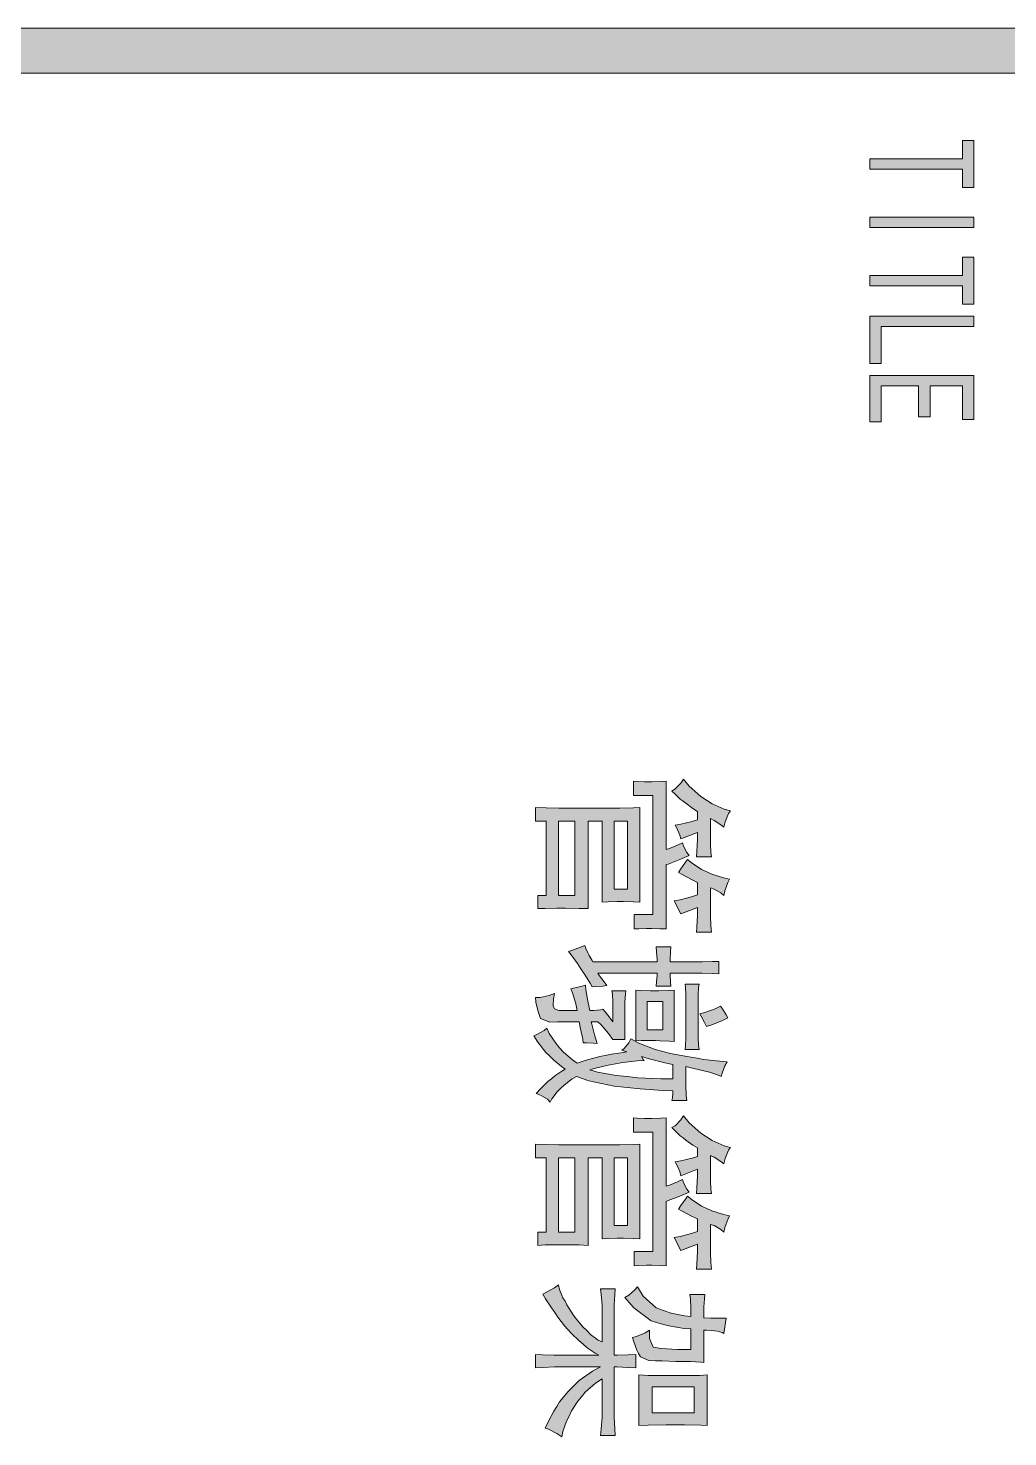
# Model space of a CAD drawing. Header units: millimetres. Extents: x 117 to 78452272, y 10 to 169749766.
# Drawn here: x 78384106 to 78386281, y 169652605 to 169655734 of the extents above; entities that cross this region are included whole.
import ezdxf

# ---------------------------------------------------------------- set-up
doc = ezdxf.new("R2010")
doc.units = ezdxf.units.MM

msp = doc.modelspace()

# ---------------------------------------------------------------- hatches: boundary and pattern name
h = msp.add_hatch(color=0)
h.dxf.hatch_style = 2
h.paths.add_polyline_path([(78382175.603, 169655634.242), (78382175.603, 169655734.215), (78451071.551, 169655734.215), (78451071.551, 169655634.242)])
h = msp.add_hatch(color=0)
h.dxf.hatch_style = 2
h.paths.add_polyline_path([(78386180.55, 169655380.431), (78386180.55, 169655420.938), (78385975.002, 169655420.938), (78385975.002, 169655444.207), (78386180.55, 169655444.207), (78386180.55, 169655484.713), (78386205.974, 169655484.713), (78386205.974, 169655380.431)])
h = msp.add_hatch(color=0)
h.dxf.hatch_style = 2
h.paths.add_polyline_path([(78385975.002, 169655291.232), (78385975.002, 169655314.501), (78386205.974, 169655314.501), (78386205.974, 169655291.232)])
h = msp.add_hatch(color=0)
h.dxf.hatch_style = 2
h.paths.add_polyline_path([(78386180.55, 169655121.019), (78386180.55, 169655161.525), (78385975.002, 169655161.525), (78385975.002, 169655184.795), (78386180.55, 169655184.795), (78386180.55, 169655225.301), (78386205.974, 169655225.301), (78386205.974, 169655121.019)])
h = msp.add_hatch(color=0)
h.dxf.hatch_style = 2
h.paths.add_polyline_path([(78385975.002, 169654989.158), (78385975.002, 169655094.733), (78386205.974, 169655094.733), (78386205.974, 169655071.464), (78386000.426, 169655071.464), (78386000.426, 169654989.158)])
h = msp.add_hatch(color=0)
h.dxf.hatch_style = 2
h.paths.add_polyline_path([(78385975.002, 169654859.452), (78385975.002, 169654962.872), (78386205.974, 169654962.872), (78386205.974, 169654864.623), (78386180.55, 169654864.623), (78386180.55, 169654939.603), (78386108.586, 169654939.603), (78386108.586, 169654870.656), (78386083.162, 169654870.656), (78386083.162, 169654939.603), (78386000.426, 169654939.603), (78386000.426, 169654859.452)])
h = msp.add_hatch(color=0)
h.dxf.hatch_style = 2
h.paths.add_polyline_path([(78385573.818, 169653896.352), (78385552.703, 169653887.733), (78385527.279, 169653877.391), (78385522.539, 169653876.099), (78385522.539, 169653733.034), (78385509.611, 169653733.465), (78385490.651, 169653734.327), (78385484.187, 169653734.327), (78385478.585, 169653734.327), (78385462.21, 169653733.465), (78385451.437, 169653733.034), (78385451.437, 169653764.922), (78385493.236, 169653764.922), (78385493.236, 169654029.505), (78385449.713, 169654029.505), (78385449.713, 169654061.393), (78385457.901, 169654060.962), (78385474.276, 169654060.1), (78385482.463, 169654060.1), (78385490.651, 169654060.1), (78385510.904, 169654060.962), (78385522.539, 169654061.393), (78385522.539, 169653909.71), (78385529.864, 169653911.865), (78385547.963, 169653919.19), (78385559.167, 169653924.361), (78385560.89, 169653917.036), (78385568.216, 169653903.246)])
h = msp.add_hatch(color=0)
h.dxf.hatch_style = 2
h.paths.add_polyline_path([(78385590.193, 169653893.335), (78385591.055, 169653905.401), (78385591.916, 169653932.118), (78385591.916, 169653947.631), (78385555.288, 169653932.98), (78385552.703, 169653941.598), (78385546.239, 169653957.111), (78385542.792, 169653963.575), (78385555.288, 169653965.729), (78385580.282, 169653971.762), (78385591.916, 169653975.21), (78385591.916, 169653994.17), (78385582.005, 169654001.065), (78385566.061, 169654012.268), (78385560.028, 169654017.009), (78385553.996, 169654021.749), (78385541.93, 169654032.952), (78385535.466, 169654039.416), (78385542.792, 169654044.156), (78385555.288, 169654057.084), (78385560.89, 169654065.702), (78385573.818, 169654050.62), (78385599.242, 169654027.351), (78385612.169, 169654019.163), (78385624.666, 169654010.976), (78385651.383, 169653999.341), (78385665.172, 169653995.894), (78385661.294, 169653989.43), (78385653.968, 169653970.9), (78385650.521, 169653959.266), (78385644.057, 169653964.437), (78385629.406, 169653973.917), (78385621.219, 169653978.226), (78385621.219, 169653929.963), (78385621.219, 169653921.345), (78385622.081, 169653903.246), (78385622.942, 169653893.335)])
h = msp.add_hatch(color=0)
h.paths.add_polyline_path([(78385463.934, 169653792.931), (78385449.713, 169653793.362), (78385427.737, 169653794.224), (78385420.411, 169653794.224), (78385413.947, 169653794.224), (78385393.694, 169653793.362), (78385380.336, 169653792.931), (78385380.336, 169653972.624), (78385349.31, 169653972.624), (78385349.31, 169653778.28), (78385329.057, 169653778.711), (78385298.892, 169653779.573), (78385288.981, 169653779.573), (78385279.501, 169653779.573), (78385254.077, 169653778.711), (78385237.702, 169653778.28), (78385237.702, 169653807.152), (78385255.801, 169653807.152), (78385255.801, 169653972.624), (78385232.1, 169653972.624), (78385232.1, 169654003.219), (78385255.801, 169654002.357), (78385284.241, 169654001.495), (78385288.981, 169654001.495), (78385404.036, 169654001.495), (78385419.549, 169654001.495), (78385449.713, 169654002.357), (78385463.934, 169654003.219)])
h.paths.add_polyline_path([(78385283.379, 169653807.152), (78385320.007, 169653807.152), (78385320.007, 169653972.624), (78385283.379, 169653972.624)])
h.paths.add_polyline_path([(78385407.484, 169653821.803), (78385436.786, 169653821.803), (78385436.786, 169653972.624), (78385407.484, 169653972.624)])
h = msp.add_hatch(color=0)
h.dxf.hatch_style = 2
h.paths.add_polyline_path([(78385540.637, 169653795.517), (78385553.565, 169653797.671), (78385578.989, 169653804.566), (78385591.916, 169653808.875), (78385591.916, 169653836.454), (78385578.989, 169653843.349), (78385558.305, 169653854.122), (78385550.117, 169653858.431), (78385555.288, 169653866.618), (78385565.63, 169653881.269), (78385569.939, 169653887.733), (78385580.282, 169653879.115), (78385601.396, 169653864.895), (78385613.031, 169653860.155), (78385624.235, 169653854.984), (78385649.659, 169653846.796), (78385663.018, 169653843.78), (78385659.57, 169653836.023), (78385653.107, 169653817.494), (78385650.521, 169653807.152), (78385644.057, 169653813.185), (78385629.406, 169653821.803), (78385621.219, 169653824.819), (78385621.219, 169653767.938), (78385621.219, 169653761.474), (78385622.081, 169653740.36), (78385622.942, 169653725.708), (78385590.193, 169653725.708), (78385591.055, 169653736.481), (78385591.916, 169653764.06), (78385591.916, 169653780.866), (78385555.288, 169653766.645)])
h = msp.add_hatch(color=0)
h.dxf.hatch_style = 2
h.paths.add_polyline_path([(78385593.64, 169653659.778), (78385603.12, 169653659.778), (78385625.528, 169653660.64), (78385639.317, 169653661.071), (78385639.317, 169653633.492), (78385624.666, 169653634.354), (78385601.827, 169653634.785), (78385593.64, 169653634.785), (78385531.588, 169653634.785), (78385531.588, 169653630.045), (78385532.45, 169653615.393), (78385533.311, 169653605.913), (78385500.562, 169653605.913), (78385501.424, 169653615.393), (78385502.285, 169653630.045), (78385502.285, 169653634.785), (78385370.856, 169653634.785), (78385374.734, 169653629.183), (78385384.645, 169653615.393), (78385391.109, 169653607.206), (78385382.059, 169653606.344), (78385365.685, 169653605.051), (78385358.359, 169653604.19), (78385353.619, 169653612.377), (78385341.553, 169653632.63), (78385333.366, 169653644.265), (78385325.609, 169653656.331), (78385311.82, 169653675.722), (78385305.356, 169653683.048), (78385314.405, 169653686.064), (78385332.504, 169653692.528), (78385341.984, 169653696.406), (78385344.57, 169653689.942), (78385349.741, 169653678.738), (78385351.895, 169653674.429), (78385354.05, 169653670.12), (78385358.359, 169653662.794), (78385360.083, 169653659.778), (78385502.285, 169653659.778), (78385502.285, 169653665.811), (78385501.424, 169653682.617), (78385500.562, 169653693.389), (78385533.311, 169653693.389), (78385532.45, 169653682.617), (78385531.588, 169653665.811), (78385531.588, 169653659.778)])
h = msp.add_hatch(color=0)
h.dxf.hatch_style = 2
h.paths.add_polyline_path([(78385343.708, 169653608.499), (78385344.57, 169653597.726), (78385349.31, 169653569.285), (78385352.757, 169653551.618), (78385361.806, 169653551.618), (78385376.458, 169653553.341), (78385382.059, 169653554.634), (78385387.661, 169653548.601), (78385398.434, 169653534.812), (78385404.036, 169653527.055), (78385404.036, 169653561.96), (78385404.036, 169653571.44), (78385403.174, 169653588.246), (78385401.882, 169653595.571), (78385432.908, 169653595.571), (78385432.046, 169653588.246), (78385431.184, 169653571.44), (78385431.184, 169653561.96), (78385431.184, 169653487.411), (78385404.036, 169653487.411), (78385394.556, 169653500.769), (78385378.181, 169653520.161), (78385370.856, 169653527.055), (78385356.204, 169653527.055), (78385357.497, 169653521.884), (78385363.53, 169653497.753), (78385369.132, 169653478.793), (78385360.944, 169653479.224), (78385345.431, 169653480.085), (78385338.106, 169653480.085), (78385337.244, 169653488.273), (78385332.504, 169653511.542), (78385329.057, 169653527.055), (78385281.656, 169653527.055), (78385263.988, 169653526.193), (78385243.735, 169653534.381), (78385240.288, 169653542.999), (78385237.271, 169653551.618), (78385232.962, 169653570.578), (78385232.1, 169653580.92), (78385242.442, 169653580.92), (78385263.126, 169653585.229), (78385274.33, 169653589.538), (78385272.606, 169653577.904), (78385271.745, 169653562.822), (78385273.468, 169653558.943), (78385274.761, 169653555.496), (78385284.241, 169653551.618), (78385292.429, 169653551.618), (78385325.178, 169653551.618), (78385321.731, 169653567.131), (78385314.405, 169653591.262), (78385310.958, 169653599.88), (78385320.007, 169653602.035), (78385336.382, 169653606.344)])
h = msp.add_hatch(color=0)
h.dxf.hatch_style = 2
h.paths.add_polyline_path([(78385564.768, 169653465.434), (78385565.63, 169653474.914), (78385566.492, 169653489.566), (78385566.492, 169653494.737), (78385566.492, 169653579.627), (78385566.492, 169653587.384), (78385565.63, 169653602.897), (78385564.768, 169653610.222), (78385595.795, 169653610.222), (78385594.502, 169653602.897), (78385593.64, 169653586.953), (78385593.64, 169653577.904), (78385593.64, 169653496.029), (78385593.64, 169653490.427), (78385594.502, 169653474.914), (78385595.795, 169653465.434)])
h = msp.add_hatch(color=0)
h.paths.add_polyline_path([(78385540.637, 169653483.102), (78385529.864, 169653483.964), (78385508.749, 169653484.825), (78385498.838, 169653485.256), (78385488.927, 169653485.687), (78385466.95, 169653485.256), (78385454.885, 169653484.395), (78385454.885, 169653596.864), (78385466.95, 169653596.433), (78385488.065, 169653595.571), (78385497.114, 169653595.571), (78385506.164, 169653595.571), (78385528.141, 169653596.433), (78385540.637, 169653596.864)])
h.paths.add_polyline_path([(78385480.74, 169653509.388), (78385515.213, 169653509.388), (78385515.213, 169653572.302), (78385480.74, 169653572.302)])
h = msp.add_hatch(color=0)
h.dxf.hatch_style = 2
h.paths.add_polyline_path([(78385659.57, 169653535.674), (78385647.505, 169653529.641), (78385623.804, 169653520.161), (78385612.169, 169653516.713), (78385607.429, 169653525.332), (78385600.104, 169653539.121), (78385597.518, 169653544.292), (78385608.291, 169653547.309), (78385631.13, 169653555.927), (78385643.196, 169653561.96), (78385647.505, 169653555.496), (78385655.692, 169653542.137)])
h = msp.add_hatch(color=0)
h.paths.add_polyline_path([(78385435.062, 169653459.832), (78385432.046, 169653461.125), (78385426.875, 169653463.28), (78385423.859, 169653464.141), (78385429.46, 169653467.589), (78385439.372, 169653480.085), (78385444.112, 169653488.704), (78385462.21, 169653479.224), (78385497.976, 169653465.434), (78385515.213, 169653461.125), (78385532.45, 169653456.816), (78385568.647, 169653449.49), (78385587.607, 169653446.474), (78385606.137, 169653443.457), (78385641.472, 169653439.148), (78385657.847, 169653437.855), (78385653.107, 169653428.806), (78385646.643, 169653412.862), (78385644.919, 169653405.537), (78385636.732, 169653409.415), (78385619.064, 169653415.017), (78385609.153, 169653417.171), (78385599.673, 169653419.326), (78385578.127, 169653424.497), (78385566.492, 169653427.513), (78385566.492, 169653393.902), (78385566.492, 169653384.422), (78385567.354, 169653363.307), (78385568.216, 169653351.672), (78385535.466, 169653351.672), (78385536.328, 169653358.136), (78385537.19, 169653368.909), (78385537.19, 169653373.649), (78385515.213, 169653374.08), (78385464.796, 169653377.958), (78385435.924, 169653380.974), (78385407.053, 169653383.56), (78385351.033, 169653396.057), (78385323.455, 169653405.537), (78385313.544, 169653399.935), (78385295.876, 169653386.145), (78385288.119, 169653378.389), (78385280.363, 169653371.063), (78385268.728, 169653355.981), (78385265.281, 169653348.656), (78385258.817, 169653354.688), (78385243.304, 169653364.169), (78385234.255, 169653367.616), (78385243.304, 169653377.958), (78385260.11, 169653394.333), (78385267.866, 169653400.366), (78385275.623, 169653406.829), (78385290.705, 169653417.171), (78385298.031, 169653421.481), (78385289.843, 169653427.513), (78385273.037, 169653441.734), (78385263.988, 169653450.352), (78385255.37, 169653458.539), (78385237.702, 169653481.378), (78385228.653, 169653496.029), (78385236.84, 169653499.046), (78385251.492, 169653507.233), (78385257.955, 169653512.404), (78385263.126, 169653500.769), (78385277.346, 169653479.224), (78385285.965, 169653469.312), (78385294.583, 169653459.401), (78385314.405, 169653442.165), (78385325.178, 169653434.839), (78385342.846, 169653440.872), (78385375.596, 169653449.49), (78385391.109, 169653452.507), (78385401.02, 169653454.661), (78385422.997, 169653458.109)])
h.paths.add_polyline_path([(78385537.19, 169653431.823), (78385519.953, 169653435.701), (78385485.049, 169653444.319), (78385467.812, 169653449.49), (78385468.674, 169653448.198), (78385471.259, 169653443.457), (78385473.414, 169653440.872), (78385457.901, 169653440.01), (78385426.444, 169653436.132), (78385410.069, 169653433.546), (78385394.125, 169653430.53), (78385365.685, 169653424.066), (78385352.757, 169653420.188), (78385369.994, 169653415.017), (78385411.793, 169653407.26), (78385435.924, 169653405.106), (78385460.056, 169653402.52), (78385510.904, 169653399.935), (78385537.19, 169653399.935)])
h = msp.add_hatch(color=0)
h.dxf.hatch_style = 2
h.paths.add_polyline_path([(78385573.818, 169653148.71), (78385552.703, 169653139.661), (78385527.279, 169653129.749), (78385522.539, 169653128.026), (78385522.539, 169652984.961), (78385509.611, 169652985.823), (78385490.651, 169652986.254), (78385484.187, 169652986.254), (78385478.585, 169652986.254), (78385462.21, 169652985.823), (78385451.437, 169652984.961), (78385451.437, 169653016.849), (78385493.236, 169653016.849), (78385493.236, 169653281.432), (78385449.713, 169653281.432), (78385449.713, 169653313.751), (78385457.901, 169653312.889), (78385474.276, 169653312.028), (78385482.463, 169653312.028), (78385490.651, 169653312.028), (78385510.904, 169653312.889), (78385522.539, 169653313.751), (78385522.539, 169653161.637), (78385529.864, 169653163.792), (78385547.963, 169653171.118), (78385559.167, 169653176.289), (78385560.89, 169653168.963), (78385568.216, 169653155.174)])
h = msp.add_hatch(color=0)
h.dxf.hatch_style = 2
h.paths.add_polyline_path([(78385590.193, 169653145.693), (78385591.055, 169653157.328), (78385591.916, 169653184.476), (78385591.916, 169653199.558), (78385555.288, 169653184.907), (78385552.703, 169653193.956), (78385546.239, 169653209.038), (78385542.792, 169653215.933), (78385555.288, 169653218.087), (78385580.282, 169653223.689), (78385591.916, 169653227.568), (78385591.916, 169653246.528), (78385582.005, 169653252.992), (78385566.061, 169653264.196), (78385560.028, 169653268.936), (78385553.996, 169653273.676), (78385541.93, 169653285.311), (78385535.466, 169653291.774), (78385542.792, 169653296.084), (78385555.288, 169653309.011), (78385560.89, 169653318.06), (78385573.818, 169653302.547), (78385599.242, 169653279.278), (78385612.169, 169653271.09), (78385624.666, 169653263.334), (78385651.383, 169653251.699), (78385665.172, 169653247.821), (78385661.294, 169653241.357), (78385653.968, 169653222.828), (78385650.521, 169653211.193), (78385644.057, 169653216.364), (78385629.406, 169653225.844), (78385621.219, 169653230.153), (78385621.219, 169653182.321), (78385621.219, 169653173.272), (78385622.081, 169653155.174), (78385622.942, 169653145.693)])
h = msp.add_hatch(color=0)
h.paths.add_polyline_path([(78385463.934, 169653044.859), (78385449.713, 169653045.721), (78385427.737, 169653046.151), (78385420.411, 169653046.151), (78385413.947, 169653046.151), (78385393.694, 169653045.721), (78385380.336, 169653044.859), (78385380.336, 169653224.551), (78385349.31, 169653224.551), (78385349.31, 169653030.207), (78385329.057, 169653031.069), (78385298.892, 169653031.5), (78385288.981, 169653031.5), (78385279.501, 169653031.5), (78385254.077, 169653031.069), (78385237.702, 169653030.207), (78385237.702, 169653059.51), (78385255.801, 169653059.51), (78385255.801, 169653224.551), (78385232.1, 169653224.551), (78385232.1, 169653255.146), (78385255.801, 169653254.285), (78385284.241, 169653253.854), (78385288.981, 169653253.854), (78385404.036, 169653253.854), (78385419.549, 169653253.854), (78385449.713, 169653254.285), (78385463.934, 169653255.146)])
h.paths.add_polyline_path([(78385283.379, 169653059.51), (78385320.007, 169653059.51), (78385320.007, 169653224.551), (78385283.379, 169653224.551)])
h.paths.add_polyline_path([(78385407.484, 169653074.161), (78385436.786, 169653074.161), (78385436.786, 169653224.551), (78385407.484, 169653224.551)])
h = msp.add_hatch(color=0)
h.dxf.hatch_style = 2
h.paths.add_polyline_path([(78385540.637, 169653047.875), (78385553.565, 169653050.03), (78385578.989, 169653056.494), (78385591.916, 169653060.803), (78385591.916, 169653088.812), (78385578.989, 169653095.276), (78385558.305, 169653106.049), (78385550.117, 169653110.358), (78385555.288, 169653118.546), (78385565.63, 169653133.197), (78385569.939, 169653139.661), (78385580.282, 169653131.042), (78385601.396, 169653117.253), (78385613.031, 169653112.082), (78385624.235, 169653106.911), (78385649.659, 169653098.723), (78385663.018, 169653096.138), (78385659.57, 169653087.95), (78385653.107, 169653069.852), (78385650.521, 169653059.51), (78385644.057, 169653065.112), (78385629.406, 169653074.161), (78385621.219, 169653076.747), (78385621.219, 169653019.866), (78385621.219, 169653013.402), (78385622.081, 169652992.287), (78385622.942, 169652977.636), (78385590.193, 169652977.636), (78385591.055, 169652988.409), (78385591.916, 169653016.418), (78385591.916, 169653033.224), (78385555.288, 169653018.573)])
h = msp.add_hatch(color=0)
h.dxf.hatch_style = 2
h.paths.add_polyline_path([(78385407.484, 169652786.308), (78385414.809, 169652786.308), (78385438.51, 169652787.17), (78385454.885, 169652787.601), (78385454.885, 169652758.299), (78385437.648, 169652759.16), (78385413.947, 169652760.022), (78385407.484, 169652760.022), (78385407.484, 169652659.188), (78385407.484, 169652647.984), (78385408.345, 169652622.56), (78385409.207, 169652607.908), (78385376.458, 169652607.908), (78385378.181, 169652622.56), (78385380.336, 169652647.984), (78385380.336, 169652659.188), (78385380.336, 169652733.736), (78385365.685, 169652724.256), (78385342.846, 169652704.434), (78385334.659, 169652694.092), (78385326.471, 169652684.181), (78385312.682, 169652662.635), (78385307.08, 169652651), (78385301.478, 169652639.796), (78385293.29, 169652616.958), (78385290.705, 169652604.892), (78385279.501, 169652612.218), (78385261.403, 169652621.698), (78385254.077, 169652624.283), (78385260.541, 169652638.073), (78385273.468, 169652662.204), (78385279.501, 169652672.115), (78385285.965, 169652682.457), (78385304.925, 169652705.296), (78385316.991, 169652717.792), (78385329.487, 169652729.858), (78385359.221, 169652750.973), (78385376.458, 169652760.022), (78385283.379, 169652760.022), (78385274.33, 169652760.022), (78385248.475, 169652759.16), (78385232.1, 169652758.299), (78385232.1, 169652787.601), (78385247.613, 169652787.17), (78385273.468, 169652786.308), (78385283.379, 169652786.308), (78385373.01, 169652786.308), (78385364.823, 169652790.617), (78385347.155, 169652802.683), (78385338.106, 169652810.44), (78385329.057, 169652818.196), (78385312.251, 169652834.571), (78385304.494, 169652843.189), (78385296.738, 169652851.808), (78385282.087, 169652870.768), (78385275.192, 169652881.11), (78385268.297, 169652891.452), (78385254.939, 169652911.705), (78385248.475, 169652922.047), (78385257.093, 169652925.925), (78385274.33, 169652935.837), (78385283.379, 169652942.731), (78385285.965, 169652932.389), (78385293.29, 169652913.86), (78385298.031, 169652906.103), (78385302.34, 169652897.916), (78385312.682, 169652881.972), (78385317.853, 169652873.784), (78385323.455, 169652866.028), (78385337.675, 169652849.222), (78385346.293, 169652841.035), (78385354.912, 169652832.416), (78385371.717, 169652819.92), (78385380.336, 169652815.611), (78385380.336, 169652887.143), (78385380.336, 169652897.054), (78385378.181, 169652920.755), (78385376.458, 169652933.682), (78385409.207, 169652933.682), (78385408.345, 169652920.755), (78385407.484, 169652897.054), (78385407.484, 169652887.143)])
h = msp.add_hatch(color=0)
h.dxf.hatch_style = 2
h.paths.add_polyline_path([(78385650.521, 169652834.571), (78385646.643, 169652836.726), (78385636.732, 169652839.742), (78385630.268, 169652840.173), (78385623.804, 169652841.035), (78385612.169, 169652841.897), (78385606.568, 169652841.897), (78385606.568, 169652770.364), (78385599.242, 169652770.795), (78385575.972, 169652772.088), (78385560.028, 169652772.519), (78385544.084, 169652772.519), (78385513.489, 169652773.381), (78385498.838, 169652773.812), (78385484.187, 169652774.243), (78385465.657, 169652782.43), (78385461.348, 169652789.756), (78385457.47, 169652797.512), (78385450.575, 169652815.611), (78385447.559, 169652825.522), (78385457.039, 169652827.676), (78385476, 169652835.864), (78385485.911, 169652841.897), (78385485.911, 169652823.367), (78385494.098, 169652803.976), (78385502.285, 169652802.252), (78385510.904, 169652800.959), (78385547.963, 169652799.236), (78385577.265, 169652799.236), (78385577.265, 169652844.482), (78385562.614, 169652845.344), (78385528.571, 169652851.808), (78385508.749, 169652856.979), (78385489.358, 169652862.581), (78385450.575, 169652891.452), (78385431.184, 169652914.722), (78385439.372, 169652919.893), (78385453.161, 169652931.527), (78385458.763, 169652937.991), (78385471.259, 169652917.738), (78385500.562, 169652891.452), (78385516.937, 169652885.419), (78385533.742, 169652879.817), (78385563.476, 169652873.354), (78385577.265, 169652872.492), (78385577.265, 169652884.127), (78385577.265, 169652892.314), (78385576.403, 169652910.412), (78385575.541, 169652920.755), (78385608.291, 169652920.755), (78385607.429, 169652911.705), (78385606.568, 169652893.607), (78385606.568, 169652884.127), (78385606.568, 169652869.475), (78385621.219, 169652868.614), (78385645.781, 169652868.183), (78385655.692, 169652868.183)])
h = msp.add_hatch(color=0)
h.paths.add_polyline_path([(78385613.893, 169652629.885), (78385599.242, 169652630.747), (78385563.476, 169652631.609), (78385542.792, 169652631.609), (78385522.539, 169652631.609), (78385482.463, 169652630.747), (78385462.21, 169652629.885), (78385462.21, 169652742.355), (78385482.463, 169652741.493), (78385521.677, 169652741.062), (78385540.637, 169652741.062), (78385560.89, 169652741.062), (78385597.518, 169652741.493), (78385613.893, 169652742.355)])
h.paths.add_polyline_path([(78385491.513, 169652657.895), (78385584.591, 169652657.895), (78385584.591, 169652716.069), (78385491.513, 169652716.069)])

# ---------------------------------------------------------------- linework, layer by layer
at = {"color": 0, "lineweight": 0}
for points in [[(78382175.603, 169655634.242), (78382175.603, 169655734.215), (78451071.551, 169655734.215), (78451071.551, 169655634.242)], [(78386180.55, 169655380.431), (78386180.55, 169655420.938), (78385975.002, 169655420.938), (78385975.002, 169655444.207), (78386180.55, 169655444.207), (78386180.55, 169655484.713), (78386205.974, 169655484.713), (78386205.974, 169655380.431)], [(78385975.002, 169655291.232), (78385975.002, 169655314.501), (78386205.974, 169655314.501), (78386205.974, 169655291.232)], [(78386180.55, 169655121.019), (78386180.55, 169655161.525), (78385975.002, 169655161.525), (78385975.002, 169655184.795), (78386180.55, 169655184.795), (78386180.55, 169655225.301), (78386205.974, 169655225.301), (78386205.974, 169655121.019)], [(78385975.002, 169654989.158), (78385975.002, 169655094.733), (78386205.974, 169655094.733), (78386205.974, 169655071.464), (78386000.426, 169655071.464), (78386000.426, 169654989.158)], [(78385975.002, 169654859.452), (78385975.002, 169654962.872), (78386205.974, 169654962.872), (78386205.974, 169654864.623), (78386180.55, 169654864.623), (78386180.55, 169654939.603), (78386108.586, 169654939.603), (78386108.586, 169654870.656), (78386083.162, 169654870.656), (78386083.162, 169654939.603), (78386000.426, 169654939.603), (78386000.426, 169654859.452)], [(78385573.818, 169653896.352), (78385552.703, 169653887.733), (78385527.279, 169653877.391), (78385522.539, 169653876.099), (78385522.539, 169653733.034), (78385509.611, 169653733.465), (78385490.651, 169653734.327), (78385484.187, 169653734.327), (78385478.585, 169653734.327), (78385462.21, 169653733.465), (78385451.437, 169653733.034), (78385451.437, 169653764.922), (78385493.236, 169653764.922), (78385493.236, 169654029.505), (78385449.713, 169654029.505), (78385449.713, 169654061.393), (78385457.901, 169654060.962), (78385474.276, 169654060.1), (78385482.463, 169654060.1), (78385490.651, 169654060.1), (78385510.904, 169654060.962), (78385522.539, 169654061.393), (78385522.539, 169653909.71), (78385529.864, 169653911.865), (78385547.963, 169653919.19), (78385559.167, 169653924.361), (78385560.89, 169653917.036), (78385568.216, 169653903.246)], [(78385590.193, 169653893.335), (78385591.055, 169653905.401), (78385591.916, 169653932.118), (78385591.916, 169653947.631), (78385555.288, 169653932.98), (78385552.703, 169653941.598), (78385546.239, 169653957.111), (78385542.792, 169653963.575), (78385555.288, 169653965.729), (78385580.282, 169653971.762), (78385591.916, 169653975.21), (78385591.916, 169653994.17), (78385582.005, 169654001.065), (78385566.061, 169654012.268), (78385560.028, 169654017.009), (78385553.996, 169654021.749), (78385541.93, 169654032.952), (78385535.466, 169654039.416), (78385542.792, 169654044.156), (78385555.288, 169654057.084), (78385560.89, 169654065.702), (78385573.818, 169654050.62), (78385599.242, 169654027.351), (78385612.169, 169654019.163), (78385624.666, 169654010.976), (78385651.383, 169653999.341), (78385665.172, 169653995.894), (78385661.294, 169653989.43), (78385653.968, 169653970.9), (78385650.521, 169653959.266), (78385644.057, 169653964.437), (78385629.406, 169653973.917), (78385621.219, 169653978.226), (78385621.219, 169653929.963), (78385621.219, 169653921.345), (78385622.081, 169653903.246), (78385622.942, 169653893.335)], [(78385463.934, 169653792.931), (78385449.713, 169653793.362), (78385427.737, 169653794.224), (78385420.411, 169653794.224), (78385413.947, 169653794.224), (78385393.694, 169653793.362), (78385380.336, 169653792.931), (78385380.336, 169653972.624), (78385349.31, 169653972.624), (78385349.31, 169653778.28), (78385329.057, 169653778.711), (78385298.892, 169653779.573), (78385288.981, 169653779.573), (78385279.501, 169653779.573), (78385254.077, 169653778.711), (78385237.702, 169653778.28), (78385237.702, 169653807.152), (78385255.801, 169653807.152), (78385255.801, 169653972.624), (78385232.1, 169653972.624), (78385232.1, 169654003.219), (78385255.801, 169654002.357), (78385284.241, 169654001.495), (78385288.981, 169654001.495), (78385404.036, 169654001.495), (78385419.549, 169654001.495), (78385449.713, 169654002.357), (78385463.934, 169654003.219)], [(78385283.379, 169653807.152), (78385320.007, 169653807.152), (78385320.007, 169653972.624), (78385283.379, 169653972.624)], [(78385407.484, 169653821.803), (78385436.786, 169653821.803), (78385436.786, 169653972.624), (78385407.484, 169653972.624)], [(78385540.637, 169653795.517), (78385553.565, 169653797.671), (78385578.989, 169653804.566), (78385591.916, 169653808.875), (78385591.916, 169653836.454), (78385578.989, 169653843.349), (78385558.305, 169653854.122), (78385550.117, 169653858.431), (78385555.288, 169653866.618), (78385565.63, 169653881.269), (78385569.939, 169653887.733), (78385580.282, 169653879.115), (78385601.396, 169653864.895), (78385613.031, 169653860.155), (78385624.235, 169653854.984), (78385649.659, 169653846.796), (78385663.018, 169653843.78), (78385659.57, 169653836.023), (78385653.107, 169653817.494), (78385650.521, 169653807.152), (78385644.057, 169653813.185), (78385629.406, 169653821.803), (78385621.219, 169653824.819), (78385621.219, 169653767.938), (78385621.219, 169653761.474), (78385622.081, 169653740.36), (78385622.942, 169653725.708), (78385590.193, 169653725.708), (78385591.055, 169653736.481), (78385591.916, 169653764.06), (78385591.916, 169653780.866), (78385555.288, 169653766.645)], [(78385593.64, 169653659.778), (78385603.12, 169653659.778), (78385625.528, 169653660.64), (78385639.317, 169653661.071), (78385639.317, 169653633.492), (78385624.666, 169653634.354), (78385601.827, 169653634.785), (78385593.64, 169653634.785), (78385531.588, 169653634.785), (78385531.588, 169653630.045), (78385532.45, 169653615.393), (78385533.311, 169653605.913), (78385500.562, 169653605.913), (78385501.424, 169653615.393), (78385502.285, 169653630.045), (78385502.285, 169653634.785), (78385370.856, 169653634.785), (78385374.734, 169653629.183), (78385384.645, 169653615.393), (78385391.109, 169653607.206), (78385382.059, 169653606.344), (78385365.685, 169653605.051), (78385358.359, 169653604.19), (78385353.619, 169653612.377), (78385341.553, 169653632.63), (78385333.366, 169653644.265), (78385325.609, 169653656.331), (78385311.82, 169653675.722), (78385305.356, 169653683.048), (78385314.405, 169653686.064), (78385332.504, 169653692.528), (78385341.984, 169653696.406), (78385344.57, 169653689.942), (78385349.741, 169653678.738), (78385351.895, 169653674.429), (78385354.05, 169653670.12), (78385358.359, 169653662.794), (78385360.083, 169653659.778), (78385502.285, 169653659.778), (78385502.285, 169653665.811), (78385501.424, 169653682.617), (78385500.562, 169653693.389), (78385533.311, 169653693.389), (78385532.45, 169653682.617), (78385531.588, 169653665.811), (78385531.588, 169653659.778)], [(78385343.708, 169653608.499), (78385344.57, 169653597.726), (78385349.31, 169653569.285), (78385352.757, 169653551.618), (78385361.806, 169653551.618), (78385376.458, 169653553.341), (78385382.059, 169653554.634), (78385387.661, 169653548.601), (78385398.434, 169653534.812), (78385404.036, 169653527.055), (78385404.036, 169653561.96), (78385404.036, 169653571.44), (78385403.174, 169653588.246), (78385401.882, 169653595.571), (78385432.908, 169653595.571), (78385432.046, 169653588.246), (78385431.184, 169653571.44), (78385431.184, 169653561.96), (78385431.184, 169653487.411), (78385404.036, 169653487.411), (78385394.556, 169653500.769), (78385378.181, 169653520.161), (78385370.856, 169653527.055), (78385356.204, 169653527.055), (78385357.497, 169653521.884), (78385363.53, 169653497.753), (78385369.132, 169653478.793), (78385360.944, 169653479.224), (78385345.431, 169653480.085), (78385338.106, 169653480.085), (78385337.244, 169653488.273), (78385332.504, 169653511.542), (78385329.057, 169653527.055), (78385281.656, 169653527.055), (78385263.988, 169653526.193), (78385243.735, 169653534.381), (78385240.288, 169653542.999), (78385237.271, 169653551.618), (78385232.962, 169653570.578), (78385232.1, 169653580.92), (78385242.442, 169653580.92), (78385263.126, 169653585.229), (78385274.33, 169653589.538), (78385272.606, 169653577.904), (78385271.745, 169653562.822), (78385273.468, 169653558.943), (78385274.761, 169653555.496), (78385284.241, 169653551.618), (78385292.429, 169653551.618), (78385325.178, 169653551.618), (78385321.731, 169653567.131), (78385314.405, 169653591.262), (78385310.958, 169653599.88), (78385320.007, 169653602.035), (78385336.382, 169653606.344)], [(78385564.768, 169653465.434), (78385565.63, 169653474.914), (78385566.492, 169653489.566), (78385566.492, 169653494.737), (78385566.492, 169653579.627), (78385566.492, 169653587.384), (78385565.63, 169653602.897), (78385564.768, 169653610.222), (78385595.795, 169653610.222), (78385594.502, 169653602.897), (78385593.64, 169653586.953), (78385593.64, 169653577.904), (78385593.64, 169653496.029), (78385593.64, 169653490.427), (78385594.502, 169653474.914), (78385595.795, 169653465.434)], [(78385540.637, 169653483.102), (78385529.864, 169653483.964), (78385508.749, 169653484.825), (78385498.838, 169653485.256), (78385488.927, 169653485.687), (78385466.95, 169653485.256), (78385454.885, 169653484.395), (78385454.885, 169653596.864), (78385466.95, 169653596.433), (78385488.065, 169653595.571), (78385497.114, 169653595.571), (78385506.164, 169653595.571), (78385528.141, 169653596.433), (78385540.637, 169653596.864)], [(78385480.74, 169653509.388), (78385515.213, 169653509.388), (78385515.213, 169653572.302), (78385480.74, 169653572.302)], [(78385659.57, 169653535.674), (78385647.505, 169653529.641), (78385623.804, 169653520.161), (78385612.169, 169653516.713), (78385607.429, 169653525.332), (78385600.104, 169653539.121), (78385597.518, 169653544.292), (78385608.291, 169653547.309), (78385631.13, 169653555.927), (78385643.196, 169653561.96), (78385647.505, 169653555.496), (78385655.692, 169653542.137)], [(78385435.062, 169653459.832), (78385432.046, 169653461.125), (78385426.875, 169653463.28), (78385423.859, 169653464.141), (78385429.46, 169653467.589), (78385439.372, 169653480.085), (78385444.112, 169653488.704), (78385462.21, 169653479.224), (78385497.976, 169653465.434), (78385515.213, 169653461.125), (78385532.45, 169653456.816), (78385568.647, 169653449.49), (78385587.607, 169653446.474), (78385606.137, 169653443.457), (78385641.472, 169653439.148), (78385657.847, 169653437.855), (78385653.107, 169653428.806), (78385646.643, 169653412.862), (78385644.919, 169653405.537), (78385636.732, 169653409.415), (78385619.064, 169653415.017), (78385609.153, 169653417.171), (78385599.673, 169653419.326), (78385578.127, 169653424.497), (78385566.492, 169653427.513), (78385566.492, 169653393.902), (78385566.492, 169653384.422), (78385567.354, 169653363.307), (78385568.216, 169653351.672), (78385535.466, 169653351.672), (78385536.328, 169653358.136), (78385537.19, 169653368.909), (78385537.19, 169653373.649), (78385515.213, 169653374.08), (78385464.796, 169653377.958), (78385435.924, 169653380.974), (78385407.053, 169653383.56), (78385351.033, 169653396.057), (78385323.455, 169653405.537), (78385313.544, 169653399.935), (78385295.876, 169653386.145), (78385288.119, 169653378.389), (78385280.363, 169653371.063), (78385268.728, 169653355.981), (78385265.281, 169653348.656), (78385258.817, 169653354.688), (78385243.304, 169653364.169), (78385234.255, 169653367.616), (78385243.304, 169653377.958), (78385260.11, 169653394.333), (78385267.866, 169653400.366), (78385275.623, 169653406.829), (78385290.705, 169653417.171), (78385298.031, 169653421.481), (78385289.843, 169653427.513), (78385273.037, 169653441.734), (78385263.988, 169653450.352), (78385255.37, 169653458.539), (78385237.702, 169653481.378), (78385228.653, 169653496.029), (78385236.84, 169653499.046), (78385251.492, 169653507.233), (78385257.955, 169653512.404), (78385263.126, 169653500.769), (78385277.346, 169653479.224), (78385285.965, 169653469.312), (78385294.583, 169653459.401), (78385314.405, 169653442.165), (78385325.178, 169653434.839), (78385342.846, 169653440.872), (78385375.596, 169653449.49), (78385391.109, 169653452.507), (78385401.02, 169653454.661), (78385422.997, 169653458.109)], [(78385537.19, 169653431.823), (78385519.953, 169653435.701), (78385485.049, 169653444.319), (78385467.812, 169653449.49), (78385468.674, 169653448.198), (78385471.259, 169653443.457), (78385473.414, 169653440.872), (78385457.901, 169653440.01), (78385426.444, 169653436.132), (78385410.069, 169653433.546), (78385394.125, 169653430.53), (78385365.685, 169653424.066), (78385352.757, 169653420.188), (78385369.994, 169653415.017), (78385411.793, 169653407.26), (78385435.924, 169653405.106), (78385460.056, 169653402.52), (78385510.904, 169653399.935), (78385537.19, 169653399.935)], [(78385573.818, 169653148.71), (78385552.703, 169653139.661), (78385527.279, 169653129.749), (78385522.539, 169653128.026), (78385522.539, 169652984.961), (78385509.611, 169652985.823), (78385490.651, 169652986.254), (78385484.187, 169652986.254), (78385478.585, 169652986.254), (78385462.21, 169652985.823), (78385451.437, 169652984.961), (78385451.437, 169653016.849), (78385493.236, 169653016.849), (78385493.236, 169653281.432), (78385449.713, 169653281.432), (78385449.713, 169653313.751), (78385457.901, 169653312.889), (78385474.276, 169653312.028), (78385482.463, 169653312.028), (78385490.651, 169653312.028), (78385510.904, 169653312.889), (78385522.539, 169653313.751), (78385522.539, 169653161.637), (78385529.864, 169653163.792), (78385547.963, 169653171.118), (78385559.167, 169653176.289), (78385560.89, 169653168.963), (78385568.216, 169653155.174)], [(78385590.193, 169653145.693), (78385591.055, 169653157.328), (78385591.916, 169653184.476), (78385591.916, 169653199.558), (78385555.288, 169653184.907), (78385552.703, 169653193.956), (78385546.239, 169653209.038), (78385542.792, 169653215.933), (78385555.288, 169653218.087), (78385580.282, 169653223.689), (78385591.916, 169653227.568), (78385591.916, 169653246.528), (78385582.005, 169653252.992), (78385566.061, 169653264.196), (78385560.028, 169653268.936), (78385553.996, 169653273.676), (78385541.93, 169653285.311), (78385535.466, 169653291.774), (78385542.792, 169653296.084), (78385555.288, 169653309.011), (78385560.89, 169653318.06), (78385573.818, 169653302.547), (78385599.242, 169653279.278), (78385612.169, 169653271.09), (78385624.666, 169653263.334), (78385651.383, 169653251.699), (78385665.172, 169653247.821), (78385661.294, 169653241.357), (78385653.968, 169653222.828), (78385650.521, 169653211.193), (78385644.057, 169653216.364), (78385629.406, 169653225.844), (78385621.219, 169653230.153), (78385621.219, 169653182.321), (78385621.219, 169653173.272), (78385622.081, 169653155.174), (78385622.942, 169653145.693)], [(78385463.934, 169653044.859), (78385449.713, 169653045.721), (78385427.737, 169653046.151), (78385420.411, 169653046.151), (78385413.947, 169653046.151), (78385393.694, 169653045.721), (78385380.336, 169653044.859), (78385380.336, 169653224.551), (78385349.31, 169653224.551), (78385349.31, 169653030.207), (78385329.057, 169653031.069), (78385298.892, 169653031.5), (78385288.981, 169653031.5), (78385279.501, 169653031.5), (78385254.077, 169653031.069), (78385237.702, 169653030.207), (78385237.702, 169653059.51), (78385255.801, 169653059.51), (78385255.801, 169653224.551), (78385232.1, 169653224.551), (78385232.1, 169653255.146), (78385255.801, 169653254.285), (78385284.241, 169653253.854), (78385288.981, 169653253.854), (78385404.036, 169653253.854), (78385419.549, 169653253.854), (78385449.713, 169653254.285), (78385463.934, 169653255.146)], [(78385283.379, 169653059.51), (78385320.007, 169653059.51), (78385320.007, 169653224.551), (78385283.379, 169653224.551)], [(78385407.484, 169653074.161), (78385436.786, 169653074.161), (78385436.786, 169653224.551), (78385407.484, 169653224.551)], [(78385540.637, 169653047.875), (78385553.565, 169653050.03), (78385578.989, 169653056.494), (78385591.916, 169653060.803), (78385591.916, 169653088.812), (78385578.989, 169653095.276), (78385558.305, 169653106.049), (78385550.117, 169653110.358), (78385555.288, 169653118.546), (78385565.63, 169653133.197), (78385569.939, 169653139.661), (78385580.282, 169653131.042), (78385601.396, 169653117.253), (78385613.031, 169653112.082), (78385624.235, 169653106.911), (78385649.659, 169653098.723), (78385663.018, 169653096.138), (78385659.57, 169653087.95), (78385653.107, 169653069.852), (78385650.521, 169653059.51), (78385644.057, 169653065.112), (78385629.406, 169653074.161), (78385621.219, 169653076.747), (78385621.219, 169653019.866), (78385621.219, 169653013.402), (78385622.081, 169652992.287), (78385622.942, 169652977.636), (78385590.193, 169652977.636), (78385591.055, 169652988.409), (78385591.916, 169653016.418), (78385591.916, 169653033.224), (78385555.288, 169653018.573)], [(78385407.484, 169652786.308), (78385414.809, 169652786.308), (78385438.51, 169652787.17), (78385454.885, 169652787.601), (78385454.885, 169652758.299), (78385437.648, 169652759.16), (78385413.947, 169652760.022), (78385407.484, 169652760.022), (78385407.484, 169652659.188), (78385407.484, 169652647.984), (78385408.345, 169652622.56), (78385409.207, 169652607.908), (78385376.458, 169652607.908), (78385378.181, 169652622.56), (78385380.336, 169652647.984), (78385380.336, 169652659.188), (78385380.336, 169652733.736), (78385365.685, 169652724.256), (78385342.846, 169652704.434), (78385334.659, 169652694.092), (78385326.471, 169652684.181), (78385312.682, 169652662.635), (78385307.08, 169652651), (78385301.478, 169652639.796), (78385293.29, 169652616.958), (78385290.705, 169652604.892), (78385279.501, 169652612.218), (78385261.403, 169652621.698), (78385254.077, 169652624.283), (78385260.541, 169652638.073), (78385273.468, 169652662.204), (78385279.501, 169652672.115), (78385285.965, 169652682.457), (78385304.925, 169652705.296), (78385316.991, 169652717.792), (78385329.487, 169652729.858), (78385359.221, 169652750.973), (78385376.458, 169652760.022), (78385283.379, 169652760.022), (78385274.33, 169652760.022), (78385248.475, 169652759.16), (78385232.1, 169652758.299), (78385232.1, 169652787.601), (78385247.613, 169652787.17), (78385273.468, 169652786.308), (78385283.379, 169652786.308), (78385373.01, 169652786.308), (78385364.823, 169652790.617), (78385347.155, 169652802.683), (78385338.106, 169652810.44), (78385329.057, 169652818.196), (78385312.251, 169652834.571), (78385304.494, 169652843.189), (78385296.738, 169652851.808), (78385282.087, 169652870.768), (78385275.192, 169652881.11), (78385268.297, 169652891.452), (78385254.939, 169652911.705), (78385248.475, 169652922.047), (78385257.093, 169652925.925), (78385274.33, 169652935.837), (78385283.379, 169652942.731), (78385285.965, 169652932.389), (78385293.29, 169652913.86), (78385298.031, 169652906.103), (78385302.34, 169652897.916), (78385312.682, 169652881.972), (78385317.853, 169652873.784), (78385323.455, 169652866.028), (78385337.675, 169652849.222), (78385346.293, 169652841.035), (78385354.912, 169652832.416), (78385371.717, 169652819.92), (78385380.336, 169652815.611), (78385380.336, 169652887.143), (78385380.336, 169652897.054), (78385378.181, 169652920.755), (78385376.458, 169652933.682), (78385409.207, 169652933.682), (78385408.345, 169652920.755), (78385407.484, 169652897.054), (78385407.484, 169652887.143)], [(78385650.521, 169652834.571), (78385646.643, 169652836.726), (78385636.732, 169652839.742), (78385630.268, 169652840.173), (78385623.804, 169652841.035), (78385612.169, 169652841.897), (78385606.568, 169652841.897), (78385606.568, 169652770.364), (78385599.242, 169652770.795), (78385575.972, 169652772.088), (78385560.028, 169652772.519), (78385544.084, 169652772.519), (78385513.489, 169652773.381), (78385498.838, 169652773.812), (78385484.187, 169652774.243), (78385465.657, 169652782.43), (78385461.348, 169652789.756), (78385457.47, 169652797.512), (78385450.575, 169652815.611), (78385447.559, 169652825.522), (78385457.039, 169652827.676), (78385476, 169652835.864), (78385485.911, 169652841.897), (78385485.911, 169652823.367), (78385494.098, 169652803.976), (78385502.285, 169652802.252), (78385510.904, 169652800.959), (78385547.963, 169652799.236), (78385577.265, 169652799.236), (78385577.265, 169652844.482), (78385562.614, 169652845.344), (78385528.571, 169652851.808), (78385508.749, 169652856.979), (78385489.358, 169652862.581), (78385450.575, 169652891.452), (78385431.184, 169652914.722), (78385439.372, 169652919.893), (78385453.161, 169652931.527), (78385458.763, 169652937.991), (78385471.259, 169652917.738), (78385500.562, 169652891.452), (78385516.937, 169652885.419), (78385533.742, 169652879.817), (78385563.476, 169652873.354), (78385577.265, 169652872.492), (78385577.265, 169652884.127), (78385577.265, 169652892.314), (78385576.403, 169652910.412), (78385575.541, 169652920.755), (78385608.291, 169652920.755), (78385607.429, 169652911.705), (78385606.568, 169652893.607), (78385606.568, 169652884.127), (78385606.568, 169652869.475), (78385621.219, 169652868.614), (78385645.781, 169652868.183), (78385655.692, 169652868.183)], [(78385613.893, 169652629.885), (78385599.242, 169652630.747), (78385563.476, 169652631.609), (78385542.792, 169652631.609), (78385522.539, 169652631.609), (78385482.463, 169652630.747), (78385462.21, 169652629.885), (78385462.21, 169652742.355), (78385482.463, 169652741.493), (78385521.677, 169652741.062), (78385540.637, 169652741.062), (78385560.89, 169652741.062), (78385597.518, 169652741.493), (78385613.893, 169652742.355)], [(78385491.513, 169652657.895), (78385584.591, 169652657.895), (78385584.591, 169652716.069), (78385491.513, 169652716.069)]]:
    msp.add_lwpolyline(points, close=True, dxfattribs=at)

doc.saveas('drawing.dxf')
